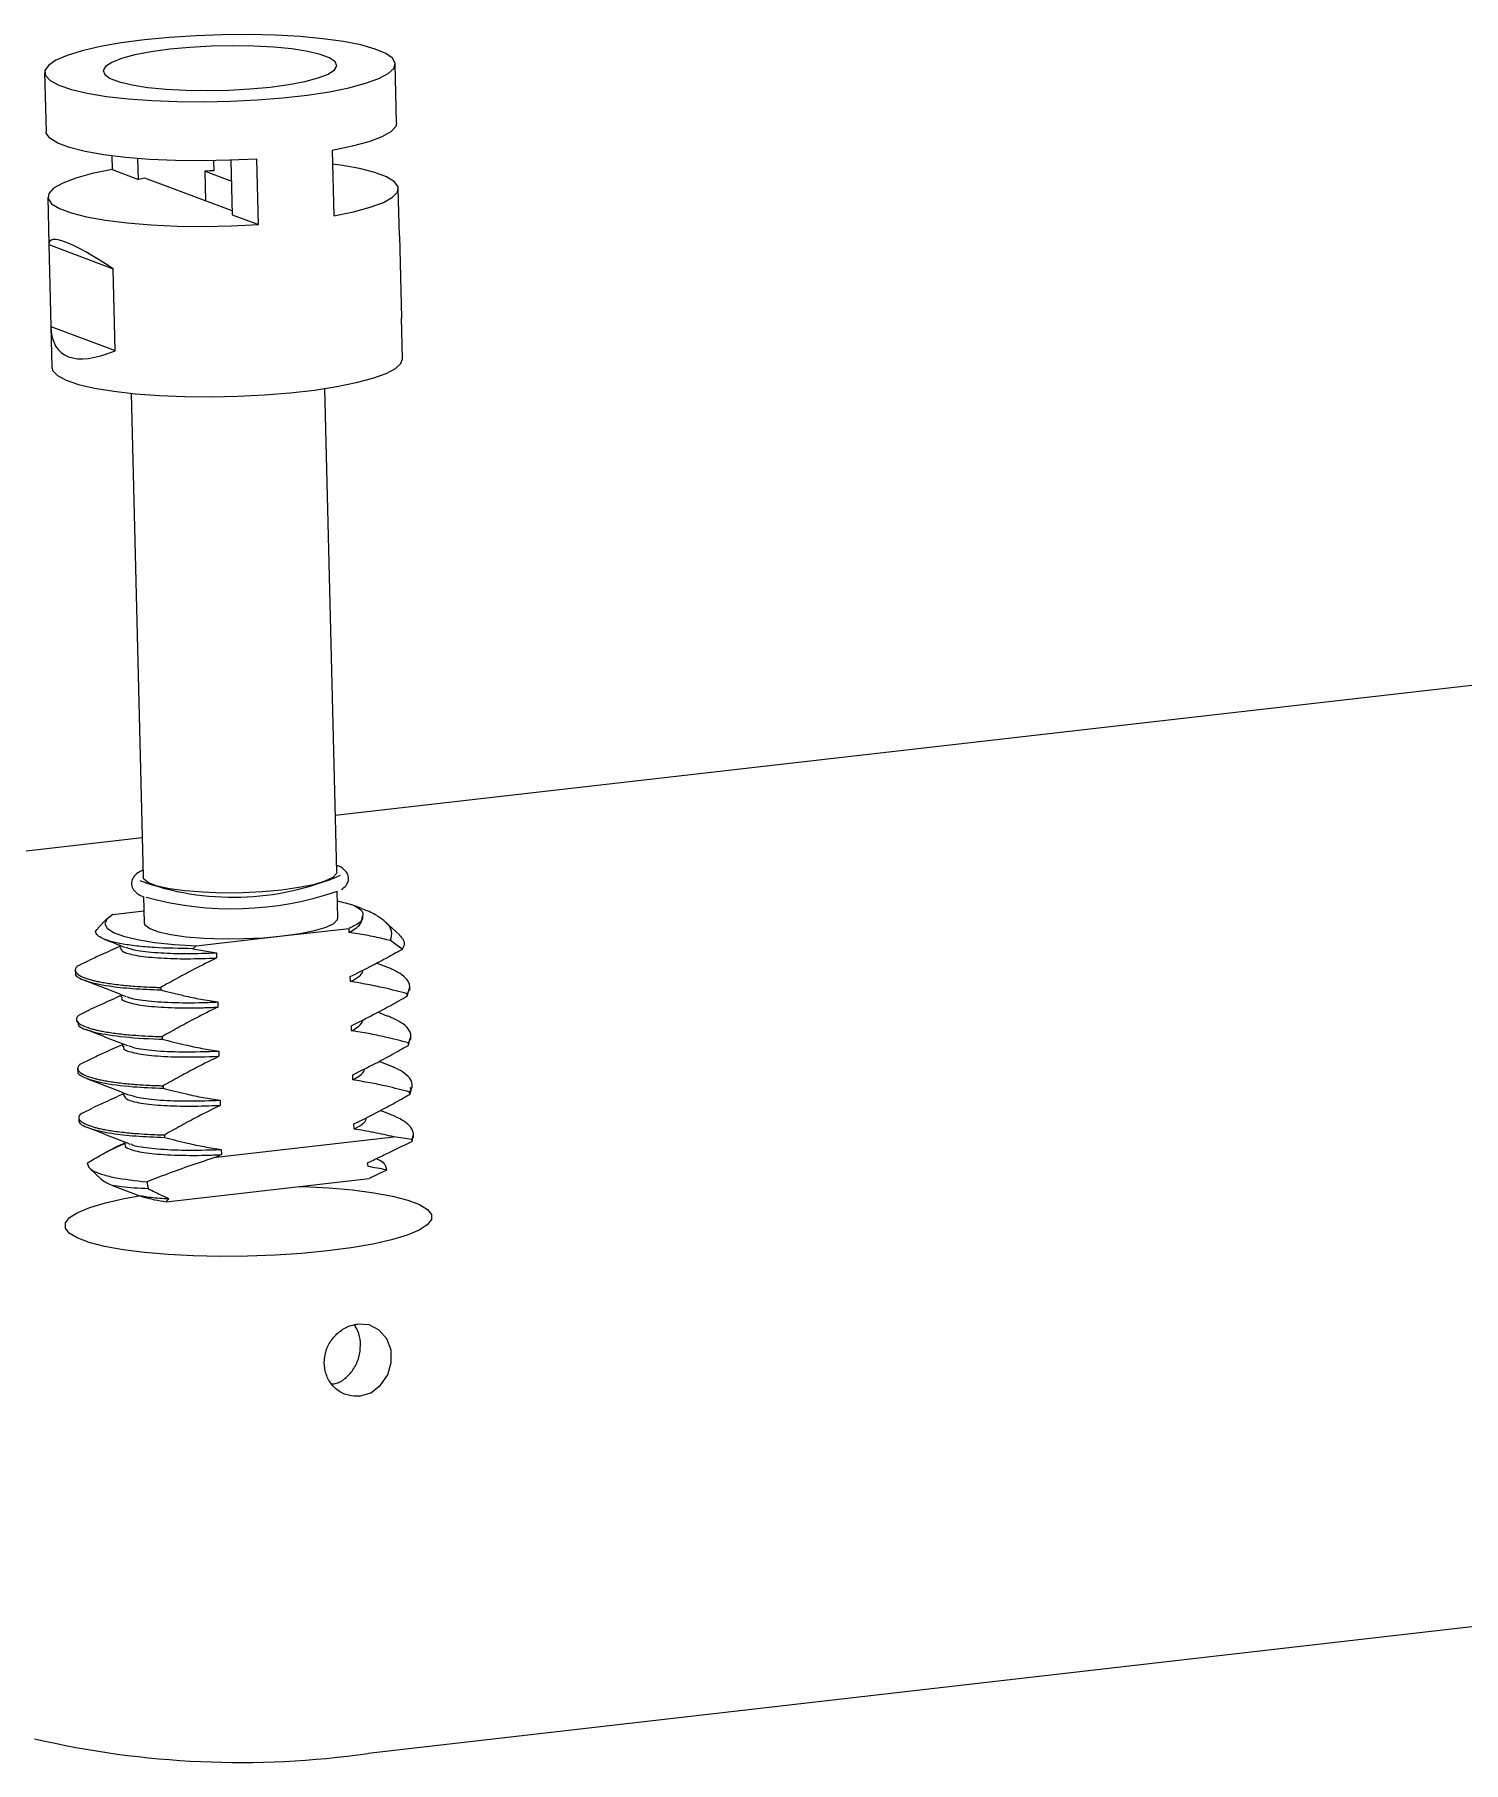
# Paper-space layout 'Layout1' of a CAD drawing. Extents: x 0.3 to 10.8, y 0.2 to 8.2.
# Drawn here: x 2.604 to 4.289, y 4.245 to 6.282 of the extents above; entities that cross this region are included whole.
import ezdxf

# ---------------------------------------------------------------- set-up
doc = ezdxf.new("R2010")
doc.units = 0
doc.header["$MEASUREMENT"] = 0
doc.linetypes.add('SLD-SOLID', pattern=[0])
doc.layers.get('0').update_dxf_attribs({"linetype": 'CONTINUOUS'})

psp = doc.layouts.get("Layout1")

# ---------------------------------------------------------------- linework, layer by layer
at = {"color": 7, "linetype": 'SLD-SOLID'}
for p, q in [((2.6162, 6.2372), (2.618, 6.1676)), ((3.0312, 6.1779), (3.0295, 6.2474)), ((2.6954, 6.1389), (2.6958, 6.1229)), ((2.7268, 6.1112), (2.7262, 6.1358)), ((2.8153, 6.1332), (2.8156, 6.1214)), ((2.8358, 6.1337), (2.8374, 6.0696)), ((2.8684, 6.0579), (2.8664, 6.1352)), ((2.9553, 6.1454), (2.9572, 6.0681)), ((2.6958, 6.1229), (2.7268, 6.1112)), ((2.8373, 6.074), (2.7342, 6.1128)), ((2.8061, 6.0857), (2.8053, 6.1209)), ((2.8053, 6.1209), (2.8364, 6.1092)), ((3.0345, 6.0446), (3.0331, 6.1006)), ((2.6199, 6.0904), (2.6213, 6.0344)), ((2.8374, 6.0696), (2.8684, 6.0579)), ((2.6213, 6.0344), (2.6236, 5.9378)), ((2.6213, 6.0344), (2.6969, 6.0059)), ((3.0345, 6.0446), (3.0369, 5.948)), ((2.6993, 5.9093), (2.6969, 6.0059)), ((2.6236, 5.9378), (2.6993, 5.9093)), ((2.6236, 5.9377), (2.6248, 5.8895)), ((3.0381, 5.8997), (3.0369, 5.948)), ((2.7181, 5.8589), (2.7322, 5.289)), ((2.9605, 5.2946), (2.9464, 5.8646)), ((4.6766, 5.5579), (2.9589, 5.3611)), ((2.7311, 5.335), (2.1688, 5.2706)), ((2.7328, 5.2656), (2.7336, 5.2349)), ((2.9619, 5.2405), (2.9611, 5.2721)), ((2.69, 5.2398), (2.6789, 5.2284)), ((2.6967, 5.2445), (2.7332, 5.2487)), ((3.0346, 5.2205), (3.0174, 5.2363)), ((2.7948, 5.2076), (2.8968, 5.2193)), ((2.8968, 5.2193), (2.9751, 5.2282)), ((2.9752, 5.2233), (2.9751, 5.2282)), ((2.705, 5.2082), (2.7051, 5.205)), ((2.7948, 5.2076), (2.7911, 5.2042)), ((2.8187, 5.1994), (2.8189, 5.1933)), ((3.0378, 5.2037), (3.024, 5.2138)), ((2.6523, 5.1789), (2.6524, 5.1743)), ((2.6553, 5.184), (2.6684, 5.1903)), ((3.0188, 5.1829), (3.0076, 5.1873)), ((2.7531, 5.1585), (2.7532, 5.1556)), ((2.9767, 5.1654), (2.9765, 5.1715)), ((3.0437, 5.1483), (3.046, 5.1567)), ((3.0467, 5.155), (3.0466, 5.1597)), ((2.7065, 5.1503), (2.7065, 5.1471)), ((2.8202, 5.1415), (2.8203, 5.1354)), ((3.0437, 5.1483), (3.0436, 5.1512)), ((2.6537, 5.121), (2.6538, 5.118)), ((2.6567, 5.126), (2.6698, 5.1324)), ((2.9781, 5.1074), (2.978, 5.1135)), ((3.0202, 5.1249), (3.009, 5.1293)), ((2.7546, 5.1006), (2.7546, 5.0976)), ((3.0451, 5.0903), (3.0471, 5.0988)), ((3.0451, 5.0903), (3.0451, 5.0933)), ((3.0481, 5.0971), (3.048, 5.1017)), ((2.6582, 5.0681), (2.6712, 5.0744)), ((2.7079, 5.0923), (2.708, 5.0891)), ((2.8216, 5.0835), (2.8217, 5.0774)), ((2.6551, 5.063), (2.6552, 5.0584)), ((2.9795, 5.0495), (2.9794, 5.0556)), ((3.0216, 5.067), (3.0104, 5.0714)), ((2.7093, 5.0343), (2.7094, 5.0312)), ((2.756, 5.0426), (2.7561, 5.0397)), ((3.0466, 5.0324), (3.0465, 5.0353)), ((3.0495, 5.0408), (3.0494, 5.0438)), ((2.6596, 5.0101), (2.6727, 5.0164)), ((2.823, 5.0256), (2.8232, 5.0195)), ((3.0231, 5.009), (3.0119, 5.0134)), ((2.6566, 5.005), (2.6567, 5.0004)), ((2.981, 4.9915), (2.9808, 4.9976)), ((2.7108, 4.9747), (2.6888, 4.9645)), ((2.7107, 4.9764), (2.7108, 4.9729)), ((2.7574, 4.9847), (2.7575, 4.9817)), ((2.8183, 4.9584), (3.0279, 4.9824)), ((3.0492, 4.9794), (3.0279, 4.9824)), ((3.0497, 4.9773), (3.0502, 4.9828)), ((3.051, 4.9817), (3.0509, 4.9858)), ((2.8246, 4.9615), (2.8183, 4.9584)), ((2.8245, 4.9676), (2.8246, 4.9615)), ((2.6698, 4.9446), (2.6829, 4.9326)), ((2.7596, 4.906), (2.9986, 4.9334)), ((3.0193, 4.9433), (2.9986, 4.9334)), ((2.6964, 4.9252), (2.7259, 4.9138)), ((2.7367, 4.9294), (2.7384, 4.9212)), ((5.805, 4.5772), (2.9977, 4.2556))]:
    psp.add_line(p, q, dxfattribs=at)
at = {"color": 7, "linetype": 'SLD-SOLID', "flags": 128}
for points in [[(2.734, 6.2757), (2.7066, 6.2721), (2.6819, 6.2677), (2.6605, 6.2628), (2.6429, 6.2574), (2.6295, 6.2516), (2.6206, 6.2456), (2.6165, 6.2395), (2.6173, 6.2335), (2.6228, 6.2277), (2.633, 6.2222), (2.6477, 6.2172), (2.6665, 6.2128), (2.689, 6.2091), (2.7146, 6.2062), (2.7427, 6.2041), (2.7727, 6.2029), (2.8039, 6.2026), (2.8355, 6.2033), (2.8669, 6.2049), (2.8972, 6.2073), (2.9257, 6.2106), (2.9519, 6.2146), (2.975, 6.2193), (2.9946, 6.2245), (3.0101, 6.2301), (3.0212, 6.236), (3.0277, 6.2421), (3.0294, 6.2481), (3.0263, 6.2541), (3.0184, 6.2597), (3.0059, 6.2649), (2.9891, 6.2697), (2.9684, 6.2737), (2.9443, 6.2771), (2.9174, 6.2796), (2.8882, 6.2812), (2.8575, 6.2819), (2.826, 6.2817), (2.7945, 6.2806), (2.7635, 6.2786), (2.734, 6.2757)], [(2.7636, 6.2646), (2.7418, 6.2616), (2.7227, 6.2579), (2.707, 6.2538), (2.6953, 6.2492), (2.6879, 6.2444), (2.6851, 6.2395), (2.687, 6.2347), (2.6936, 6.2302), (2.7045, 6.2261), (2.7194, 6.2225), (2.7379, 6.2196), (2.7593, 6.2175), (2.7828, 6.2162), (2.8077, 6.2159), (2.8332, 6.2164), (2.8582, 6.2178), (2.8821, 6.22), (2.9039, 6.223), (2.923, 6.2267), (2.9387, 6.2309), (2.9504, 6.2354), (2.9578, 6.2402), (2.9606, 6.2451), (2.9587, 6.2499), (2.9522, 6.2544), (2.9412, 6.2586), (2.9263, 6.2621), (2.9078, 6.265), (2.8864, 6.2671), (2.8629, 6.2684), (2.838, 6.2688), (2.8126, 6.2682), (2.7875, 6.2668), (2.7636, 6.2646)], [(3.0312, 6.1779), (3.0301, 6.1736), (3.0243, 6.1674), (3.0136, 6.1613), (2.9982, 6.1556), (2.9786, 6.1502), (2.9553, 6.1454)], [(2.8664, 6.1352), (2.8344, 6.1337), (2.8021, 6.1331), (2.7704, 6.1335), (2.7399, 6.1348), (2.7116, 6.1371), (2.686, 6.1402), (2.6638, 6.1442), (2.6455, 6.1488), (2.6316, 6.1541), (2.6225, 6.1597), (2.6182, 6.1657), (2.618, 6.1676)], [(2.6958, 6.1229), (2.6724, 6.1181), (2.6529, 6.1127), (2.6375, 6.1069), (2.6268, 6.1008), (2.621, 6.0946), (2.6202, 6.0885), (2.6244, 6.0825), (2.6336, 6.0768), (2.6475, 6.0716), (2.6657, 6.0669), (2.6879, 6.063), (2.7135, 6.0598), (2.7418, 6.0575), (2.7723, 6.0562), (2.804, 6.0558), (2.8363, 6.0564), (2.8684, 6.0579)], [(2.9572, 6.0681), (2.9805, 6.0729), (3.0001, 6.0783), (3.0155, 6.0841), (3.0262, 6.0901), (3.032, 6.0963), (3.0328, 6.1025), (3.0286, 6.1085), (3.0194, 6.1142), (3.0055, 6.1194), (2.9873, 6.124), (2.9651, 6.128), (2.9557, 6.1293)], [(2.6248, 5.8895), (2.6259, 5.8857), (2.6314, 5.8799), (2.6416, 5.8745), (2.6563, 5.8695), (2.6751, 5.8651), (2.6976, 5.8614), (2.7232, 5.8585), (2.7513, 5.8564), (2.7813, 5.8552), (2.8125, 5.8549), (2.8441, 5.8556), (2.8755, 5.8571), (2.9058, 5.8596), (2.9343, 5.8629), (2.9605, 5.8669), (2.9836, 5.8716), (3.0032, 5.8768), (3.0187, 5.8824), (3.0298, 5.8883), (3.0363, 5.8943), (3.0381, 5.8997)], [(2.8954, 5.2734), (2.873, 5.2713), (2.8493, 5.2701), (2.8255, 5.2699), (2.8026, 5.2707), (2.7817, 5.2724), (2.7635, 5.2749), (2.749, 5.2781), (2.7388, 5.282), (2.7332, 5.2863), (2.7322, 5.289)], [(2.9605, 5.2946), (2.9602, 5.2928), (2.9558, 5.2882), (2.9467, 5.2838), (2.9331, 5.2797), (2.9158, 5.2762), (2.8954, 5.2734)], [(2.6967, 5.2445), (2.6895, 5.2391), (2.6871, 5.2337), (2.6898, 5.2285), (2.6972, 5.2235), (2.7093, 5.2189), (2.7257, 5.2149), (2.7459, 5.2116), (2.7691, 5.2092), (2.7948, 5.2076)], [(2.8968, 5.2193), (2.9171, 5.2221), (2.9345, 5.2257), (2.948, 5.2297), (2.9571, 5.2341), (2.9615, 5.2387), (2.9619, 5.2405)], [(2.7336, 5.2349), (2.7345, 5.2322), (2.7401, 5.2279), (2.7504, 5.2241), (2.7649, 5.2208), (2.783, 5.2183), (2.804, 5.2166), (2.8268, 5.2158), (2.8506, 5.2161), (2.8743, 5.2172), (2.8968, 5.2193)], [(2.9163, 4.924), (2.9212, 4.9238), (2.9513, 4.9223), (2.9792, 4.9198), (3.0044, 4.9165), (3.0263, 4.9125), (3.0444, 4.9079), (3.0583, 4.9026), (3.0677, 4.8969), (3.0724, 4.891), (3.0723, 4.8848), (3.0673, 4.8786), (3.0577, 4.8725), (3.0435, 4.8666), (3.0251, 4.8611), (3.003, 4.856), (2.9777, 4.8516), (2.9496, 4.8479), (2.9194, 4.8449), (2.8878, 4.8428), (2.8555, 4.8416), (2.8233, 4.8414), (2.7918, 4.842), (2.7617, 4.8436), (2.7338, 4.846), (2.7086, 4.8493), (2.6867, 4.8533), (2.6686, 4.858), (2.6546, 4.8632), (2.6452, 4.8689), (2.6406, 4.8749), (2.6407, 4.881), (2.6457, 4.8872), (2.6553, 4.8934), (2.6695, 4.8992), (2.6878, 4.9047), (2.71, 4.9098), (2.7278, 4.913)], [(2.9873, 4.6767), (3.0006, 4.6808), (3.0122, 4.6896), (3.0206, 4.7019), (3.0249, 4.7163), (3.0246, 4.731), (3.0196, 4.7444), (3.0106, 4.7547), (2.9987, 4.7607), (2.9852, 4.7617)]]:
    psp.add_lwpolyline(points, dxfattribs=at)
at = {"color": 7, "linetype": 'SLD-SOLID'}
for centre, radius, start, end in [((2.7886, 5.8345), 0.2835, 101.053, 102.5905), ((2.8432, 5.4117), 0.7102, 92.2299, 93.0634), ((2.8387, 5.5837), 0.3188, 249.788, 293.3097), ((2.8368, 5.6331), 0.3818, 254.7033, 289.0383), ((2.7101, 4.9662), 0.0432, 231.0231, 251.62), ((2.847, 5.3142), 1.0693, 256.8823, 278.1049)]:
    psp.add_arc(centre, radius, start, end, dxfattribs=at)
for centre, major_axis, ratio, start_param, end_param in [((2.8324, 5.8559), (0.2099, -0.1826), 0.125499, 2.376181, 3.256133), ((2.8257, 6.1264), (0.1905, 0.219), 0.308557, 2.815876, 3.695828), ((2.8567, 4.8745), (0.1817, 0.1291), 0.544524, 6.050059, 6.067148)]:
    psp.add_ellipse(centre, major_axis=major_axis, ratio=ratio, start_param=start_param, end_param=end_param, dxfattribs=at)
for points, knots in [([(2.732, 5.2969), (2.73, 5.2959), (2.7254, 5.2937), (2.7209, 5.2893), (2.7179, 5.2823), (2.7197, 5.2747), (2.7247, 5.2697), (2.7286, 5.267), (2.7322, 5.2657), (2.7327, 5.2655)], [0, 0, 0, 0, 0.145258, 0.320038, 0.470019, 0.631891, 0.782585, 0.966336, 1, 1, 1, 1]), ([(2.9663, 5.2741), (2.9682, 5.2755), (2.9718, 5.2782), (2.975, 5.2846), (2.9741, 5.2921), (2.9698, 5.2974), (2.9654, 5.3007), (2.9612, 5.3022), (2.9598, 5.3028)], [0, 0, 0, 0, 0.191564, 0.36272, 0.53008, 0.700479, 0.894274, 1, 1, 1, 1]), ([(2.9614, 5.2605), (2.9679, 5.259), (2.9798, 5.2563), (2.9881, 5.2512), (2.9919, 5.2468), (2.9911, 5.2439), (2.9908, 5.2427)], [0, 0, 0, 0, 0.312522, 0.568685, 0.824678, 1, 1, 1, 1]), ([(2.9898, 5.2516), (2.9885, 5.2521), (2.9843, 5.2538), (2.9802, 5.2554), (2.9773, 5.2565)], [0, 0, 0, 0, 0.312995, 1, 1, 1, 1]), ([(2.9908, 5.2427), (2.991, 5.2419), (2.9913, 5.2397), (2.9886, 5.2347), (2.9803, 5.2307), (2.9751, 5.2282)], [0, 0, 0, 0, 0.16258, 0.473734, 1, 1, 1, 1]), ([(2.9752, 5.2233), (2.9803, 5.2265), (2.9905, 5.2328), (2.9907, 5.2394), (2.9908, 5.2427)], [0, 0, 0, 0, 0.4946112, 1, 1, 1, 1]), ([(3.024, 5.2138), (3.025, 5.2175), (3.0268, 5.224), (3.0212, 5.2333), (3.0114, 5.2414), (3.0007, 5.2474), (2.9921, 5.2505), (2.9897, 5.2514)], [0, 0, 0, 0, 0.277301, 0.490037, 0.708988, 0.92099, 1, 1, 1, 1]), ([(2.7911, 5.2042), (2.7753, 5.2045), (2.751, 5.2049), (2.724, 5.2073), (2.7061, 5.2099), (2.6921, 5.2133), (2.6821, 5.217), (2.6769, 5.2211), (2.6756, 5.2249), (2.6782, 5.2272), (2.6792, 5.2281)], [0, 0, 0, 0, 0.2163927, 0.3329392, 0.452856, 0.5695596, 0.689533, 0.8083944, 0.9306204, 1, 1, 1, 1]), ([(2.6872, 5.2152), (2.6905, 5.2139), (2.6983, 5.2109), (2.7062, 5.2078), (2.7109, 5.2059)], [0, 0, 0, 0, 0.412873, 1, 1, 1, 1]), ([(3.024, 5.2138), (3.021, 5.2145), (3.0115, 5.2168), (2.9953, 5.2203), (2.9819, 5.2223), (2.9752, 5.2233)], [0, 0, 0, 0, 0.186597, 0.593012, 1, 1, 1, 1]), ([(3.0344, 5.2203), (3.0362, 5.2185), (3.0403, 5.2144), (3.0406, 5.2088), (3.0385, 5.2051), (3.0378, 5.2037)], [0, 0, 0, 0, 0.331711, 0.759388, 1, 1, 1, 1]), ([(2.705, 5.2071), (2.6976, 5.2037), (2.6853, 5.1981), (2.6731, 5.1926), (2.6683, 5.1904)], [0, 0, 0, 0, 0.609554, 1, 1, 1, 1]), ([(2.7055, 5.2051), (2.7062, 5.2034), (2.7076, 5.2001), (2.7248, 5.1957), (2.751, 5.1931), (2.7834, 5.1921), (2.8071, 5.1929), (2.8189, 5.1933)], [0, 0, 0, 0, 0.200321, 0.411065, 0.625878, 0.814907, 1, 1, 1, 1]), ([(2.7114, 5.206), (2.7156, 5.2046), (2.7248, 5.2017), (2.7511, 5.1992), (2.7832, 5.1982), (2.807, 5.199), (2.8187, 5.1994)], [0, 0, 0, 0, 0.24391, 0.519692, 0.762373, 1, 1, 1, 1]), ([(2.7911, 5.2042), (2.7941, 5.2036), (2.8033, 5.2017), (2.8126, 5.2003), (2.8187, 5.1994)], [0, 0, 0, 0, 0.335918, 1, 1, 1, 1]), ([(2.9765, 5.1715), (2.9854, 5.1759), (3.0009, 5.1836), (3.0213, 5.1945), (3.0328, 5.201), (3.0378, 5.2037)], [0, 0, 0, 0, 0.430077, 0.751797, 1, 1, 1, 1]), ([(2.6553, 5.184), (2.6549, 5.1837), (2.654, 5.1829), (2.653, 5.1816), (2.6522, 5.1798), (2.6522, 5.1777), (2.6542, 5.1745), (2.66, 5.171), (2.6686, 5.1681), (2.6759, 5.1663), (2.6814, 5.1651), (2.6881, 5.1639), (2.696, 5.1627), (2.7071, 5.1613), (2.7207, 5.1601), (2.7351, 5.1592), (2.7456, 5.1588), (2.7512, 5.1586), (2.7531, 5.1585)], [0, 0, 0, 0, 0.02811, 0.064428, 0.113801, 0.176227, 0.251702, 0.388849, 0.499915, 0.541232, 0.586733, 0.636418, 0.690286, 0.748338, 0.846053, 0.920577, 0.971896, 1, 1, 1, 1]), ([(2.6533, 5.176), (2.653, 5.1755), (2.6513, 5.1721), (2.6626, 5.1664), (2.6872, 5.1606), (2.7188, 5.157), (2.7418, 5.1561), (2.7532, 5.1556)], [0, 0, 0, 0, 0.053236, 0.332773, 0.607703, 0.804043, 1, 1, 1, 1]), ([(2.8189, 5.1933), (2.81, 5.1889), (2.7945, 5.1812), (2.7727, 5.1695), (2.7596, 5.1622), (2.7531, 5.1585)], [0, 0, 0, 0, 0.400591, 0.700255, 1, 1, 1, 1]), ([(2.9767, 5.1654), (2.9838, 5.1694), (2.9917, 5.1739), (2.9912, 5.1784), (2.9912, 5.1789)], [0, 0, 0, 0, 0.909045, 1, 1, 1, 1]), ([(3.0436, 5.1512), (3.044, 5.1518), (3.0448, 5.153), (3.0459, 5.1553), (3.0467, 5.1581), (3.0466, 5.1618), (3.0445, 5.167), (3.0387, 5.173), (3.03, 5.1781), (3.0232, 5.1812), (3.0201, 5.1824), (3.0187, 5.1829)], [0, 0, 0, 0, 0.048918, 0.112119, 0.19804, 0.306677, 0.438021, 0.676687, 0.869968, 0.941869, 1, 1, 1, 1]), ([(2.6629, 5.1673), (2.671, 5.1641), (2.6873, 5.1578), (2.704, 5.1512), (2.7123, 5.148)], [0, 0, 0, 0, 0.50051, 1, 1, 1, 1]), ([(2.7532, 5.1556), (2.7623, 5.1533), (2.7778, 5.1493), (2.8001, 5.1445), (2.8135, 5.1425), (2.8202, 5.1415)], [0, 0, 0, 0, 0.409698, 0.704641, 1, 1, 1, 1]), ([(3.0436, 5.1512), (3.0346, 5.1536), (3.019, 5.1575), (2.9967, 5.1623), (2.9833, 5.1644), (2.9767, 5.1654)], [0, 0, 0, 0, 0.409698, 0.704641, 1, 1, 1, 1]), ([(2.7065, 5.1491), (2.699, 5.1457), (2.6867, 5.1401), (2.6745, 5.1346), (2.6698, 5.1325)], [0, 0, 0, 0, 0.609554, 1, 1, 1, 1]), ([(2.7076, 5.1471), (2.7072, 5.1466), (2.7054, 5.1444), (2.714, 5.1407), (2.7338, 5.1366), (2.7645, 5.1345), (2.7951, 5.1343), (2.8145, 5.1351), (2.8203, 5.1354)], [0, 0, 0, 0, 0.055225, 0.269661, 0.480549, 0.696238, 0.908509, 1, 1, 1, 1]), ([(2.7134, 5.148), (2.714, 5.1476), (2.7171, 5.1456), (2.7345, 5.1428), (2.7641, 5.1406), (2.795, 5.1404), (2.8143, 5.1412), (2.8202, 5.1415)], [0, 0, 0, 0, 0.061036, 0.332164, 0.609466, 0.882373, 1, 1, 1, 1]), ([(2.8203, 5.1354), (2.8114, 5.131), (2.7959, 5.1233), (2.7741, 5.1115), (2.7611, 5.1042), (2.7546, 5.1006)], [0, 0, 0, 0, 0.400591, 0.700255, 1, 1, 1, 1]), ([(2.978, 5.1135), (2.9868, 5.1179), (3.0023, 5.1256), (3.0242, 5.1374), (3.0372, 5.1447), (3.0437, 5.1483)], [0, 0, 0, 0, 0.400591, 0.700255, 1, 1, 1, 1]), ([(2.6567, 5.126), (2.6563, 5.1257), (2.6555, 5.1249), (2.6544, 5.1236), (2.6536, 5.1219), (2.6537, 5.1197), (2.6557, 5.1166), (2.6614, 5.1131), (2.6701, 5.1102), (2.6773, 5.1083), (2.6829, 5.1071), (2.6895, 5.1059), (2.6974, 5.1048), (2.7085, 5.1034), (2.7221, 5.1022), (2.7365, 5.1013), (2.747, 5.1008), (2.7526, 5.1006), (2.7546, 5.1006)], [0, 0, 0, 0, 0.0281098, 0.0644275, 0.1138011, 0.1762274, 0.2517024, 0.3888489, 0.4999148, 0.5412316, 0.5867326, 0.6364176, 0.6902863, 0.7483384, 0.8460526, 0.920577, 0.9718963, 1, 1, 1, 1]), ([(2.6559, 5.1181), (2.6556, 5.1166), (2.6545, 5.1124), (2.6714, 5.1061), (2.7036, 5.1004), (2.7354, 5.0982), (2.7535, 5.0977), (2.7546, 5.0976)], [0, 0, 0, 0, 0.144947, 0.421932, 0.69939, 0.980616, 1, 1, 1, 1]), ([(2.9781, 5.1074), (2.9811, 5.1091), (2.9886, 5.1134), (2.9907, 5.1179), (2.992, 5.1206)], [0, 0, 0, 0, 0.393243, 1, 1, 1, 1]), ([(3.0451, 5.0933), (3.0454, 5.0938), (3.0463, 5.0951), (3.0473, 5.0973), (3.0481, 5.1002), (3.048, 5.1038), (3.0459, 5.1091), (3.0401, 5.1151), (3.0314, 5.1201), (3.0246, 5.1232), (3.0215, 5.1244), (3.0201, 5.1249)], [0, 0, 0, 0, 0.0489176, 0.1121188, 0.1980404, 0.3066767, 0.4380207, 0.6766875, 0.8699679, 0.9418687, 1, 1, 1, 1]), ([(2.6644, 5.1093), (2.6725, 5.1061), (2.6887, 5.0998), (2.7054, 5.0933), (2.7137, 5.09)], [0, 0, 0, 0, 0.50051, 1, 1, 1, 1]), ([(2.7546, 5.0976), (2.7637, 5.0953), (2.7793, 5.0913), (2.8016, 5.0866), (2.8149, 5.0845), (2.8216, 5.0835)], [0, 0, 0, 0, 0.409698, 0.704641, 1, 1, 1, 1]), ([(3.0451, 5.0933), (3.036, 5.0956), (3.0204, 5.0996), (2.9981, 5.1044), (2.9848, 5.1064), (2.9781, 5.1074)], [0, 0, 0, 0, 0.409698, 0.704641, 1, 1, 1, 1]), ([(2.7079, 5.0912), (2.7004, 5.0878), (2.6881, 5.0822), (2.676, 5.0767), (2.6712, 5.0745)], [0, 0, 0, 0, 0.609554, 1, 1, 1, 1]), ([(2.7095, 5.0892), (2.7092, 5.0881), (2.7083, 5.0853), (2.7207, 5.0812), (2.7443, 5.0778), (2.7786, 5.0761), (2.807, 5.077), (2.8217, 5.0774)], [0, 0, 0, 0, 0.125655, 0.338057, 0.550823, 0.766491, 1, 1, 1, 1]), ([(2.7152, 5.0901), (2.7172, 5.0892), (2.7227, 5.0867), (2.7446, 5.0839), (2.7783, 5.0822), (2.8068, 5.0831), (2.8216, 5.0835)], [0, 0, 0, 0, 0.14949, 0.422866, 0.699971, 1, 1, 1, 1]), ([(2.8217, 5.0774), (2.8129, 5.073), (2.7974, 5.0653), (2.7755, 5.0535), (2.7625, 5.0463), (2.756, 5.0426)], [0, 0, 0, 0, 0.400591, 0.700255, 1, 1, 1, 1]), ([(2.9794, 5.0556), (2.9883, 5.06), (3.0038, 5.0677), (3.0256, 5.0794), (3.0386, 5.0867), (3.0451, 5.0903)], [0, 0, 0, 0, 0.400591, 0.700255, 1, 1, 1, 1]), ([(2.6558, 5.0601), (2.6556, 5.0597), (2.6543, 5.0574), (2.6614, 5.0525), (2.6813, 5.046), (2.7154, 5.0414), (2.7439, 5.0402), (2.7561, 5.0397)], [0, 0, 0, 0, 0.033323, 0.236302, 0.511069, 0.790912, 1, 1, 1, 1]), ([(2.6582, 5.0681), (2.6578, 5.0677), (2.6569, 5.067), (2.6558, 5.0657), (2.6551, 5.0639), (2.6551, 5.0618), (2.6571, 5.0586), (2.6629, 5.0551), (2.6715, 5.0522), (2.6788, 5.0504), (2.6843, 5.0492), (2.6909, 5.048), (2.6988, 5.0468), (2.71, 5.0454), (2.7236, 5.0442), (2.738, 5.0433), (2.7484, 5.0429), (2.754, 5.0427), (2.756, 5.0426)], [0, 0, 0, 0, 0.02811, 0.064427, 0.113801, 0.176227, 0.251702, 0.388849, 0.499915, 0.541232, 0.586733, 0.636418, 0.690286, 0.748338, 0.846053, 0.920577, 0.971896, 1, 1, 1, 1]), ([(2.9795, 5.0495), (2.985, 5.0526), (2.9924, 5.0569), (2.9931, 5.0614), (2.9933, 5.0626)], [0, 0, 0, 0, 0.725356, 1, 1, 1, 1]), ([(3.0465, 5.0353), (3.0469, 5.0359), (3.0477, 5.0371), (3.0488, 5.0393), (3.0495, 5.0422), (3.0494, 5.0458), (3.0474, 5.0511), (3.0416, 5.0571), (3.0328, 5.0622), (3.026, 5.0652), (3.023, 5.0664), (3.0216, 5.067)], [0, 0, 0, 0, 0.0489176, 0.1121188, 0.1980404, 0.3066767, 0.4380207, 0.6766875, 0.8699679, 0.9418686, 1, 1, 1, 1]), ([(2.6658, 5.0514), (2.6739, 5.0482), (2.6901, 5.0419), (2.7068, 5.0353), (2.7152, 5.0321)], [0, 0, 0, 0, 0.50051, 1, 1, 1, 1]), ([(2.7094, 5.0332), (2.7019, 5.0298), (2.6896, 5.0242), (2.6774, 5.0187), (2.6726, 5.0166)], [0, 0, 0, 0, 0.609554, 1, 1, 1, 1]), ([(2.7158, 5.0321), (2.7199, 5.0308), (2.7287, 5.0279), (2.7547, 5.0254), (2.787, 5.0244), (2.8111, 5.0252), (2.823, 5.0256)], [0, 0, 0, 0, 0.237388, 0.513039, 0.759107, 1, 1, 1, 1]), ([(2.7561, 5.0397), (2.7651, 5.0374), (2.7807, 5.0334), (2.803, 5.0286), (2.8164, 5.0266), (2.823, 5.0256)], [0, 0, 0, 0, 0.409698, 0.704641, 1, 1, 1, 1]), ([(3.0465, 5.0353), (3.0374, 5.0376), (3.0219, 5.0416), (2.9996, 5.0464), (2.9862, 5.0484), (2.9795, 5.0495)], [0, 0, 0, 0, 0.409698, 0.704641, 1, 1, 1, 1]), ([(2.9808, 4.9976), (2.9897, 5.002), (3.0052, 5.0097), (3.0271, 5.0215), (3.0401, 5.0287), (3.0466, 5.0324)], [0, 0, 0, 0, 0.400591, 0.700255, 1, 1, 1, 1]), ([(3.0466, 5.0324), (3.0469, 5.0329), (3.0489, 5.0357), (3.048, 5.0385), (3.0473, 5.0408)], [0, 0, 0, 0, 0.174235, 1, 1, 1, 1]), ([(2.7099, 5.0312), (2.7105, 5.0296), (2.7117, 5.0263), (2.7286, 5.0219), (2.7547, 5.0192), (2.7872, 5.0183), (2.8113, 5.0191), (2.8232, 5.0195)], [0, 0, 0, 0, 0.195203, 0.405999, 0.620705, 0.812368, 1, 1, 1, 1]), ([(2.8232, 5.0195), (2.8143, 5.0151), (2.7988, 5.0074), (2.777, 4.9956), (2.7639, 4.9883), (2.7574, 4.9847)], [0, 0, 0, 0, 0.400591, 0.700255, 1, 1, 1, 1]), ([(2.6575, 5.0021), (2.6573, 5.0016), (2.6555, 4.9984), (2.6664, 4.9928), (2.6908, 4.9868), (2.7226, 4.9832), (2.7459, 4.9822), (2.7575, 4.9817)], [0, 0, 0, 0, 0.046467, 0.326158, 0.600999, 0.80066, 1, 1, 1, 1]), ([(2.6596, 5.0101), (2.6592, 5.0098), (2.6583, 5.009), (2.6573, 5.0077), (2.6565, 5.006), (2.6565, 5.0038), (2.6585, 5.0007), (2.6643, 4.9972), (2.6729, 4.9943), (2.6802, 4.9924), (2.6857, 4.9912), (2.6924, 4.99), (2.7003, 4.9888), (2.7114, 4.9875), (2.725, 4.9862), (2.7394, 4.9854), (2.7499, 4.9849), (2.7555, 4.9847), (2.7574, 4.9847)], [0, 0, 0, 0, 0.0281098, 0.0644275, 0.1138011, 0.1762274, 0.2517024, 0.3888489, 0.4999148, 0.5412315, 0.5867326, 0.6364176, 0.6902863, 0.7483384, 0.8460526, 0.920577, 0.9718963, 1, 1, 1, 1]), ([(2.6673, 4.9934), (2.6755, 4.9902), (2.6917, 4.9838), (2.7084, 4.9773), (2.7168, 4.974)], [0, 0, 0, 0, 0.500454, 1, 1, 1, 1]), ([(2.981, 4.9915), (2.988, 4.9955), (2.9958, 4.9999), (2.9954, 5.0045), (2.9954, 5.0049)], [0, 0, 0, 0, 0.893674, 1, 1, 1, 1]), ([(3.0279, 4.9824), (3.0202, 4.9842), (3.0047, 4.9878), (2.9889, 4.9903), (2.981, 4.9915)], [0, 0, 0, 0, 0.49957, 1, 1, 1, 1]), ([(3.0492, 4.9794), (3.0499, 4.981), (3.0512, 4.9841), (3.0507, 4.9888), (3.0486, 4.9929), (3.0456, 4.9964), (3.0419, 4.9995), (3.0368, 5.0028), (3.0306, 5.0059), (3.0259, 5.008), (3.0233, 5.0089), (3.023, 5.009)], [0, 0, 0, 0, 0.15013, 0.300263, 0.450399, 0.543699, 0.648594, 0.765082, 0.893163, 0.986157, 1, 1, 1, 1]), ([(2.6665, 4.9516), (2.672, 4.9549), (2.683, 4.9615), (2.6978, 4.9694), (2.7073, 4.9738), (2.7108, 4.9753)], [0, 0, 0, 0, 0.383662, 0.778265, 1, 1, 1, 1]), ([(2.7114, 4.973), (2.7112, 4.9726), (2.7102, 4.9705), (2.7178, 4.9669), (2.7376, 4.9628), (2.7679, 4.9607), (2.7988, 4.9604), (2.8185, 4.9612), (2.8246, 4.9615)], [0, 0, 0, 0, 0.039445, 0.256387, 0.469552, 0.687609, 0.902422, 1, 1, 1, 1]), ([(2.7177, 4.9741), (2.7182, 4.9738), (2.7212, 4.9718), (2.7382, 4.969), (2.7676, 4.9668), (2.7986, 4.9666), (2.8183, 4.9673), (2.8245, 4.9676)], [0, 0, 0, 0, 0.0507788, 0.3228833, 0.6012327, 0.8754418, 1, 1, 1, 1]), ([(2.7575, 4.9817), (2.7666, 4.9794), (2.7821, 4.9754), (2.8044, 4.9707), (2.8178, 4.9686), (2.8245, 4.9676)], [0, 0, 0, 0, 0.409698, 0.704641, 1, 1, 1, 1]), ([(2.9967, 4.9517), (3.0014, 4.954), (3.0108, 4.9585), (3.0285, 4.967), (3.0414, 4.9733), (3.0497, 4.9773)], [0, 0, 0, 0, 0.265832, 0.531664, 1, 1, 1, 1]), ([(2.6665, 4.9516), (2.6672, 4.9487), (2.6684, 4.944), (2.6825, 4.9384), (2.7016, 4.9334), (2.723, 4.9309), (2.7367, 4.9294)], [0, 0, 0, 0, 0.322393, 0.499059, 0.680726, 1, 1, 1, 1]), ([(2.8183, 4.9584), (2.8084, 4.9552), (2.7891, 4.9489), (2.7619, 4.9391), (2.7447, 4.9325), (2.7367, 4.9294)], [0, 0, 0, 0, 0.362968, 0.704708, 1, 1, 1, 1]), ([(2.9977, 4.9474), (2.9976, 4.9479), (2.9974, 4.9489), (2.9971, 4.9503), (2.9969, 4.9513), (2.9967, 4.9517)], [0, 0, 0, 0, 0.3484274, 0.6741871, 1, 1, 1, 1]), ([(3.0075, 4.957), (3.0102, 4.9555), (3.018, 4.9512), (3.0188, 4.9465), (3.0193, 4.9433)], [0, 0, 0, 0, 0.341132, 1, 1, 1, 1]), ([(3.0193, 4.9433), (3.0191, 4.9434), (3.012, 4.9449), (3.0047, 4.9461), (2.9977, 4.9474)], [0, 0, 0, 0, 0.029856, 1, 1, 1, 1]), ([(2.7384, 4.9212), (2.727, 4.9218), (2.7097, 4.9226), (2.6998, 4.9246), (2.6964, 4.9252)], [0, 0, 0, 0, 0.662186, 1, 1, 1, 1]), ([(2.7259, 4.9138), (2.7307, 4.9128), (2.7404, 4.9109), (2.7553, 4.91), (2.7627, 4.9095)], [0, 0, 0, 0, 0.49514, 1, 1, 1, 1]), ([(2.7259, 4.9138), (2.7278, 4.9131), (2.7316, 4.9118), (2.7384, 4.91), (2.7474, 4.908), (2.7549, 4.9068), (2.7596, 4.906)], [0, 0, 0, 0, 0.22007, 0.440141, 0.660211, 1, 1, 1, 1]), ([(2.7384, 4.9212), (2.7389, 4.921), (2.7423, 4.9193), (2.7504, 4.9154), (2.758, 4.9118), (2.7627, 4.9095)], [0, 0, 0, 0, 0.061663, 0.417412, 1, 1, 1, 1]), ([(2.7627, 4.9095), (2.7625, 4.9092), (2.7619, 4.9086), (2.7611, 4.9077), (2.7603, 4.9068), (2.7598, 4.9063), (2.7596, 4.906)], [0, 0, 0, 0, 0.262517, 0.525035, 0.762514, 1, 1, 1, 1]), ([(2.9873, 4.6767), (2.9829, 4.6767), (2.9741, 4.6767), (2.9618, 4.6827), (2.9522, 4.6926), (2.9463, 4.7056), (2.9452, 4.72), (2.9487, 4.7342), (2.9565, 4.7467), (2.9676, 4.7562), (2.9778, 4.7606), (2.9837, 4.7615), (2.9852, 4.7617)], [0, 0, 0, 0, 0.106589, 0.213151, 0.32042, 0.428183, 0.535169, 0.641314, 0.747869, 0.855438, 0.963056, 1, 1, 1, 1]), ([(2.9548, 4.6911), (2.9566, 4.6913), (2.9627, 4.692), (2.972, 4.6982), (2.9813, 4.7088), (2.9872, 4.7224), (2.9891, 4.7369), (2.9874, 4.7506), (2.9833, 4.7577), (2.9814, 4.7611)], [0, 0, 0, 0, 0.064615, 0.221193, 0.379454, 0.539535, 0.698335, 0.854529, 1, 1, 1, 1])]:
    psp.add_open_spline(points, degree=3, knots=knots, dxfattribs=at)

doc.saveas('drawing.dxf')
